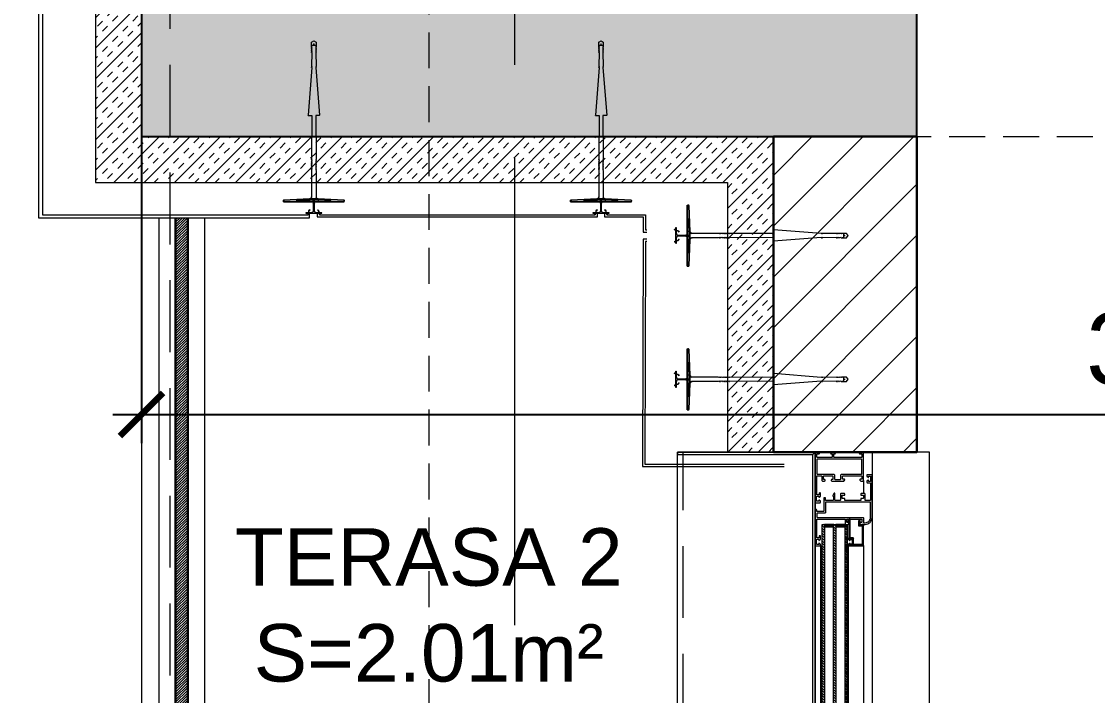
# Model space of a CAD drawing. Header units: centimetres. Extents: x 92587 to 105438, y -55119 to -48334.
# Drawn here: x 94593.2 to 94780.5, y -52944.6 to -52827.3 of the extents above; entities that cross this region are included whole.
import ezdxf

# ---------------------------------------------------------------- set-up
doc = ezdxf.new("R2010")
doc.units = ezdxf.units.CM
doc.header["$LTSCALE"] = 50
doc.header["$MEASUREMENT"] = 0
for name, pattern in [('AUSGEZOGEN', [0]), ('AXES', [2, 1.25, -0.25, 0.25, -0.25]), ('CACHE', [0.375, 0.25, -0.125]), ('CONTINU', [0]), ('CORNER', [20, 0, -20])]:
    doc.linetypes.add(name, pattern=pattern)
doc.layers.get('0').update_dxf_attribs({"color": 8})
for name, color, linetype in [('AXES', 10, 'AXES'), ('BETON COUPE', 3, 'CONTINU'), ('BETON TRAME', 252, 'Continuous'), ('BORD', 5, 'Continuous'), ('TALUS', 2, 'Continuous')]:
    doc.layers.add(name, color=color, linetype=linetype)
for name, color, linetype, lineweight in [('BETON CACHE', 4, 'CACHE', 5), ('CONSOLE ISOL.', 214, 'Continuous', 15), ('EXISTANT BORD', 251, 'Continuous', 60), ('ISOLATION', 252, 'Continuous', 0), ('MACONNERIE COUPE', 7, 'Continuous', 30), ('MACONNERIE HACHURE', 253, 'Continuous', 13), ('WD_Corner', 154, 'Continuous', 5), ('WD_Dowel', 154, 'Continuous', 5), ('WD_Text_Legende', 154, 'AUSGEZOGEN', 5), ('WINDOWS', 21, 'Continuous', 5)]:
    doc.layers.add(name, color=color, linetype=linetype, lineweight=lineweight)
doc.layers.add('DEMOL', color=7, linetype='Continuous', lineweight=60, true_color=0xa87e00)
doc.layers.add('HYPALON', color=7, linetype='Continuous', true_color=0xffaa00)
doc.layers.add('WD_Assist1', color=6, linetype='CORNER', lineweight=0, plot=False)
doc.styles.add('RS_TEXT_1.50', font='arial.ttf', dxfattribs={"height": 12.5})
doc.styles.add('RS_TXT_50', font='arial.ttf', dxfattribs={"height": 12.5})
doc.dimstyles.new('RS_50CM_LINEAIRE', dxfattribs={"dimscale": 5, "dimtxt": 12.5, "dimasz": 1.5, "dimexe": 1, "dimexo": 2.5, "dimgap": 1, "dimtad": 1, "dimdec": 1, "dimrnd": 0.5, "dimdsep": 46, "dimtxsty": 'RS_TXT_50', "dimblk1": 'ARCHTICK', "dimblk2": 'ARCHTICK', "dimsah": 1, "dimcen": 2.5, "dimdle": 1, "dimclrt": 4, "dimadec": 0, "dimazin": 2, "dimtfac": 1, "dimtdec": 1, "dimtix": 1, "dimtmove": 2, "dimatfit": 3, "dimfxl": 1, "dimtolj": 1, "dimtzin": 0, "dimarcsym": 0})

# ---------------------------------------------------------------- blocks, each defined once
blk = doc.blocks.new('A$C1cd8c289')
at = {"layer": 'AXES', "lineweight": 5, "ltscale": 1.3}
blk.add_line((-30, -4150), (-30, -1058.41), dxfattribs=at)
blk = doc.blocks.new('DRITARE POS 3')
at = {"layer": 'WINDOWS'}
h = blk.add_hatch(dxfattribs=at)
h.set_pattern_fill('ANSI31', color=140, scale=2.5, angle=450)
h.set_pattern_definition([(135, (-46708.9128, -43842.58123), (-0.2209708691, -0.2209708691), [])])
h.paths.add_polyline_path([(-8.71, -70.07), (-8.71, -12.58), (-8.31, -12.58), (-8.31, -70.07)])
h.paths.add_polyline_path([(-6.71, -70.07), (-6.71, -12.58), (-6.31, -12.58), (-6.31, -70.07)])
h.paths.add_polyline_path([(-4.71, -70.07), (-4.71, -12.58), (-4.31, -12.58), (-4.31, -70.07)])
at = {"layer": 'WINDOWS', "transparency": 33554559}
h = blk.add_hatch(dxfattribs=at)
h.set_pattern_fill('ANSI31', color=140, angle=450)
h.set_pattern_definition([(135, (-46708.90849, -43825.58123), (-0.08838834765, -0.08838834765), [])])
h.paths.add_polyline_path([(-6.71, -12.58), (-8.31, -12.58), (-8.31, -12.98), (-6.71, -12.98)])
h.paths.add_polyline_path([(-4.71, -12.58), (-6.31, -12.58), (-6.31, -12.98), (-4.71, -12.98)])
h.paths.add_polyline_path([(-6.71, -69.67), (-8.31, -69.67), (-8.31, -70.07), (-6.71, -70.07)])
h.paths.add_polyline_path([(-4.71, -69.67), (-6.31, -69.67), (-6.31, -70.07), (-4.71, -70.07)])
h = blk.add_hatch(dxfattribs=at)
h.set_pattern_fill('ANSI31', color=256, angle=450)
h.set_pattern_definition([(135, (-46708.71279, -43842.46996), (-0.08838834765, -0.08838834765), [])])
h.paths.add_polyline_path([(-1.74, -12.58), (-1.74, -12.64), (-2.09, -12.64, -0.414214), (-2.15, -12.58), (-2.15, -12.21, -0.247394), (-2.13, -12.16, 1.657435), (-2.37, -12.03), (-2.37, -12.77, 0.414214), (-2.28, -12.86), (-1.81, -12.86, -0.414214), (-1.72, -12.95), (-1.72, -16, -0.414214), (-1.81, -16.09), (-3.16, -16.09, -0.414214), (-3.22, -16.03), (-3.22, -15.03, 0.414214), (-3.31, -14.93), (-3.76, -14.93, -0.414214), (-3.82, -14.88), (-3.82, -11.74, 0.737396), (-3.99, -11.69), (-4.23, -12.04, 0.603122), (-4.15, -12.19), (-4.08, -12.19, -0.414214), (-4.02, -12.25), (-4.02, -14.93), (-4.06, -14.93, 0.414214), (-4.12, -14.99), (-4.12, -15.19, 0.250765), (-4.09, -15.24), (-3.92, -15.37, 0.599022), (-3.84, -15.33), (-3.84, -15.25, -0.414214), (-3.78, -15.19), (-3.52, -15.19, -0.414214), (-3.46, -15.25), (-3.46, -16, -0.414214), (-3.52, -16.05), (-3.78, -16.05, -0.414214), (-3.84, -16), (-3.84, -15.92, 0.599022), (-3.92, -15.88), (-4.09, -16.01, 0.250765), (-4.12, -16.05), (-4.12, -16.26, 0.414214), (-4.06, -16.31), (-1.55, -16.31, 0.414214), (-1.5, -16.26), (-1.5, -12.64), (-1.5, -12.58)])
at = {"layer": 'WINDOWS', "color": 165, "linetype": 'CACHE'}
blk.add_line((-32.9, -160.11), (-32.9, 0), dxfattribs=at)
at = {"layer": 'WINDOWS'}
for p, q in [((-1.5, -4.97), (-1.5, -7.22)), ((-9.9, -8.75), (-9.9, -10.08)), ((-0.01, -11.48), (0, -71.24)), ((-9.89, -16.28), (-9.89, -66.39)), ((-9, -16.26), (-9, -66.39)), ((-4.11, -66.39), (-4.12, -16.26)), ((-1.5, -16.26), (-1.49, -66.39))]:
    blk.add_line(p, q, dxfattribs=at)
at = {"layer": 'WINDOWS', "color": 165}
for points in [[(-9.9, 0), (-9.9, -160.11), (-33.9, -160.11), (-33.9, 0)], [(-9.9, 0), (-33.9, 0), (-33.9, -0.4), (-10.3, -0.4)], [(-10.3, -159.71), (-10.3, -0.4), (-9.9, 0), (-9.9, -160.11)], [(0, 0), (0, -160.11), (10, -160.11), (10, 0)]]:
    blk.add_lwpolyline(points, close=True, dxfattribs=at)
at = {"layer": 'WINDOWS'}
for points in [[(-7.08, -5), (-7.02, -5.06, 0.198912), (-6.98, -5.08), (-4.97, -5.08, 0.198912), (-4.93, -5.06), (-4.78, -4.91, 0.198912), (-4.76, -4.87), (-4.76, -4.8, 0.414214), (-4.82, -4.74), (-5.01, -4.74, -0.340481), (-5.14, -4.65), (-5.14, -4.24, -0.414214), (-5.04, -4.14), (-1.87, -4.14, -0.414214), (-1.78, -4.24), (-1.78, -4.65, -0.414214), (-1.87, -4.74), (-2.09, -4.74, 0.414214), (-2.15, -4.8), (-2.15, -4.87, 0.198912), (-2.13, -4.91), (-1.98, -5.06, 0.198912), (-1.94, -5.08), (-1.55, -5.08, 0.414214), (-1.5, -5.02), (-1.5, -0.06, 0.414214), (-1.55, 0), (-2.13, 0, 0.322823), (-2.19, -0.04), (-2.24, -0.21, 0.511918), (-2.19, -0.28), (-1.87, -0.28, -0.414214), (-1.78, -0.37), (-1.78, -0.84, -0.414214), (-1.87, -0.93), (-6.57, -0.93, -0.414214), (-6.67, -0.84), (-6.67, -0.37, -0.414214), (-6.57, -0.28), (-6.44, -0.28, 0.511918), (-6.39, -0.21), (-6.45, -0.04, 0.322823), (-6.5, 0), (-7.12, 0, 0.322823), (-7.17, -0.04), (-7.23, -0.21, 0.511918), (-7.17, -0.28), (-7.04, -0.28, -0.414214), (-6.95, -0.37), (-6.95, -0.84, -0.414214), (-7.04, -0.93), (-9.52, -0.93, -0.414214), (-9.62, -0.84), (-9.62, -0.37, -0.414214), (-9.52, -0.28), (-9.21, -0.28, 0.511918), (-9.15, -0.21), (-9.21, -0.04, 0.322823), (-9.26, 0), (-9.84, 0, 0.414214), (-9.9, -0.06), (-9.9, -8.75, 0.414214), (-9.84, -8.81), (-9.06, -8.81, 0.414214), (-9, -8.75), (-9, -8.51, 0.250765), (-9.03, -8.47), (-9.19, -8.35, 0.599022), (-9.28, -8.4), (-9.28, -8.51, -0.414214), (-9.34, -8.57), (-9.6, -8.57, -0.414214), (-9.65, -8.51), (-9.65, -7.73, -0.414214), (-9.6, -7.67), (-9.34, -7.67, -0.414214), (-9.28, -7.73), (-9.28, -7.8, 0.599022), (-9.19, -7.85), (-9.03, -7.74, 0.250765), (-9, -7.69), (-9, -7.16, 1), (-9.21, -7.16), (-9.21, -7.37, -0.414214), (-9.26, -7.43), (-9.56, -7.43, -0.414214), (-9.62, -7.37), (-9.62, -4.2, -0.414214), (-9.56, -4.14), (-8.83, -4.14, -0.414214), (-8.74, -4.24), (-8.74, -4.89, 0.414214), (-8.55, -5.08), (-8.3, -5.08, 0.198912), (-8.26, -5.06), (-8.2, -5, 0.198912), (-8.18, -4.96), (-8.18, -4.85, 0.414214), (-8.24, -4.8), (-8.4, -4.8, -0.414214), (-8.46, -4.74), (-8.46, -4.24, -0.414214), (-8.37, -4.14), (-6.91, -4.14, -0.414214), (-6.82, -4.24), (-6.82, -4.74, -0.414214), (-6.87, -4.8), (-7.04, -4.8, 0.414214), (-7.1, -4.85), (-7.1, -4.96, 0.198912)], [(0, -4.01, 0.414214), (-0.06, -3.96), (-0.84, -3.96, 0.414214), (-0.9, -4.01), (-0.9, -4.22, 0.250765), (-0.88, -4.27), (-0.71, -4.4, 0.599022), (-0.62, -4.35), (-0.62, -4.26, -0.414214), (-0.56, -4.2), (-0.3, -4.2, -0.414214), (-0.25, -4.26), (-0.25, -5.04, -0.414214), (-0.3, -5.1), (-0.56, -5.1, -0.414214), (-0.62, -5.04), (-0.62, -4.95, 0.599022), (-0.71, -4.9), (-0.88, -5.03, 0.250765), (-0.9, -5.08), (-0.9, -5.28, 0.414214), (-0.84, -5.34), (-0.34, -5.34, -0.414214), (-0.28, -5.39), (-0.28, -8.34, -0.414214), (-0.38, -8.44), (-1.12, -8.44, -0.414214), (-1.22, -8.34), (-1.22, -7.32, 0.414214), (-1.31, -7.22), (-1.87, -7.22, 0.414214), (-1.96, -7.32), (-1.96, -7.45, 0.414214), (-1.91, -7.5), (-1.55, -7.5, -0.414214), (-1.5, -7.56), (-1.5, -8.01, -0.414214), (-1.55, -8.06), (-1.91, -8.06, 0.414214), (-1.96, -8.12), (-1.96, -8.38, -0.414214), (-2.02, -8.44), (-4.71, -8.44, -0.414214), (-4.76, -8.38), (-4.76, -8.12, 0.414214), (-4.82, -8.06), (-5.17, -8.06, -0.414214), (-5.23, -8.01), (-5.23, -7.56, -0.414214), (-5.17, -7.5), (-4.82, -7.5, 0.414214), (-4.76, -7.45), (-4.76, -7.32, 0.414214), (-4.86, -7.22), (-5.42, -7.22, 0.414214), (-5.51, -7.32), (-5.51, -8.34, -0.414214), (-5.6, -8.44), (-6.39, -8.44, -0.414214), (-6.48, -8.34), (-6.48, -7.22, 0.809546), (-6.66, -7.19), (-6.85, -7.61, 0.543142), (-6.8, -7.69, -0.414214), (-6.74, -7.75), (-6.74, -8.34, -0.414214), (-6.84, -8.44), (-8.07, -8.44, -0.414214), (-8.12, -8.38), (-8.12, -8.03, 0.414214), (-8.18, -7.97), (-8.35, -7.97, 0.414214), (-8.4, -8.03), (-8.4, -10.25, -0.414214), (-8.5, -10.34), (-9.56, -10.34, -0.414214), (-9.62, -10.29), (-9.62, -10.08, 0.414214), (-9.67, -10.02), (-9.84, -10.02, 0.414214), (-9.9, -10.08), (-9.9, -16.26, 0.414214), (-9.84, -16.31), (-9.06, -16.31, 0.414214), (-9, -16.26), (-9, -16.05, 0.250765), (-9.03, -16.01), (-9.19, -15.88, 0.599022), (-9.28, -15.92), (-9.28, -16.02, -0.414214), (-9.34, -16.07), (-9.6, -16.07, -0.414214), (-9.65, -16.02), (-9.65, -15.23, -0.414214), (-9.6, -15.18), (-9.34, -15.18, -0.414214), (-9.28, -15.23), (-9.28, -15.33, 0.599022), (-9.19, -15.37), (-9.03, -15.24, 0.250765), (-9, -15.19), (-9, -14.62, 0.414214), (-9.06, -14.56), (-9.15, -14.56, 0.414214), (-9.21, -14.62), (-9.21, -14.88, -0.414214), (-9.26, -14.93), (-9.56, -14.93, -0.414214), (-9.62, -14.88), (-9.62, -11.7, -0.414214), (-9.56, -11.65), (-4.73, -11.65, -0.414214), (-4.68, -11.7), (-4.68, -12.53, 0.414214), (-4.62, -12.58), (-4.23, -12.58, 0.198912), (-4.19, -12.56), (-4.04, -12.41, 0.198912), (-4.02, -12.37), (-4.02, -12.3, 0.414214), (-4.08, -12.25), (-4.3, -12.25, -0.414214), (-4.4, -12.15), (-4.4, -11.74, -0.414214), (-4.3, -11.65), (-1.87, -11.65, -0.414214), (-1.78, -11.74), (-1.78, -12.15, -0.414214), (-1.87, -12.25), (-2.09, -12.25, 0.414214), (-2.15, -12.3), (-2.15, -12.37, 0.198912), (-2.13, -12.41), (-1.98, -12.56, 0.198912), (-1.94, -12.58), (-1.22, -12.58, 0.414214), (0, -11.37)], [(-1.5, -12.21, 0.414214), (-1.4, -12.3), (-1.18, -12.3), (-1.18, -12.3, 0.414214), (-0.28, -11.37), (-0.28, -8.77, 0.414214), (-0.34, -8.72), (-8.07, -8.72, 0.414214), (-8.12, -8.77), (-8.12, -10.53, -0.414214), (-8.22, -10.62), (-9.52, -10.62, 0.414214), (-9.62, -10.71), (-9.62, -11.27, 0.414214), (-9.52, -11.37), (-1.59, -11.37, -0.414214), (-1.5, -11.46)], [(-1.74, -12.64), (-2.09, -12.64, -0.414214), (-2.15, -12.58), (-2.15, -12.21, -0.247394), (-2.13, -12.16, 1.657435), (-2.37, -12.03), (-2.37, -12.77, 0.414214), (-2.28, -12.86), (-1.81, -12.86, -0.414214), (-1.72, -12.95), (-1.72, -16, -0.414214), (-1.81, -16.09), (-3.16, -16.09, -0.414214), (-3.22, -16.03), (-3.22, -15.03, 0.414214), (-3.31, -14.93), (-3.76, -14.93, -0.414214), (-3.82, -14.88), (-3.82, -11.74, 0.737396), (-3.99, -11.69), (-4.23, -12.04, 0.603122), (-4.15, -12.19), (-4.08, -12.19, -0.414214), (-4.02, -12.25), (-4.02, -14.93), (-4.06, -14.93, 0.414214), (-4.12, -14.99), (-4.12, -15.19, 0.250765), (-4.09, -15.24), (-3.92, -15.37, 0.599022), (-3.84, -15.33), (-3.84, -15.25, -0.414214), (-3.78, -15.19), (-3.52, -15.19, -0.414214), (-3.46, -15.25), (-3.46, -16, -0.414214), (-3.52, -16.05), (-3.78, -16.05, -0.414214), (-3.84, -16), (-3.84, -15.92, 0.599022), (-3.92, -15.88), (-4.09, -16.01, 0.250765), (-4.12, -16.05), (-4.12, -16.26, 0.414214), (-4.06, -16.31), (-1.55, -16.31, 0.414214), (-1.5, -16.26), (-1.5, -12.64), (-1.5, -12.58), (-1.74, -12.58)]]:
    blk.add_lwpolyline(points, format="xyb", close=True, dxfattribs=at)
for points in [[(-9.9, -160.11), (-9.9, 0), (0, 0), (0, -160.11)], [(-1.78, -1.27), (-1.83, -1.21), (-9.56, -1.21), (-9.62, -1.27), (-9.62, -3.81), (-9.56, -3.86), (-6.63, -3.86), (-6.54, -3.96), (-6.54, -4.7), (-6.44, -4.8), (-5.51, -4.8), (-5.42, -4.7), (-5.42, -3.96), (-5.32, -3.86), (-1.83, -3.86), (-1.78, -3.81)]]:
    blk.add_lwpolyline(points, close=True, dxfattribs=at)
at = {"layer": 'WINDOWS', "color": 140}
for points in [[(-8.71, -70.07), (-8.71, -12.58), (-8.31, -12.58), (-8.31, -70.07)], [(-6.71, -12.58), (-8.31, -12.58), (-8.31, -12.98), (-6.71, -12.98)], [(-6.71, -70.07), (-6.71, -12.58), (-6.31, -12.58), (-6.31, -70.07)], [(-4.71, -12.58), (-6.31, -12.58), (-6.31, -12.98), (-4.71, -12.98)], [(-4.71, -70.07), (-4.71, -12.58), (-4.31, -12.58), (-4.31, -70.07)]]:
    blk.add_lwpolyline(points, close=True, dxfattribs=at)
blk = doc.blocks.new('ankeri')
at = {"layer": 'WD_Assist1'}
for p, q in [((-2.32, 5.2), (-2.54, 0.59)), ((-2.22, 5.3), (-2.32, 5.2)), ((-2, 5.3), (-2.22, 5.3)), ((-2, -5.3), (-2, 5.3)), ((-29.75, 0.39), (-30, 0)), ((-30, 0), (-29.75, -0.39)), ((-2.76, 0.39), (-29.75, 0.39)), ((-2.54, 0.59), (-2.76, 0.39)), ((-29.75, -0.39), (-2.76, -0.39)), ((-2.76, -0.39), (-2.54, -0.59)), ((-2.54, -0.59), (-2.32, -5.2)), ((-2.32, -5.2), (-2.22, -5.3)), ((-2.22, -5.3), (-2, -5.3))]:
    blk.add_line(p, q, dxfattribs=at)
at = {"layer": 'WD_Corner', "lineweight": 5}
blk.add_lwpolyline([(-2, 0.1), (-1.85, 0.1, -1), (-1.75, 0.1), (-0.25, 0.1, 0.185242), (-0.1, 0.55), (-0.1, 0.72), (-0.15, 0.73), (-0.15, 0.74), (-0.1, 0.75), (-0.1, 0.85), (-0.3, 0.85), (-0.3, 0.8), (-0.32, 0.8), (-0.33, 0.85), (-0.38, 0.85), (-0.5, 0.73), (-0.47, 0.68), (-0.48, 0.68), (-0.53, 0.7), (-0.54, 0.69), (-0.51, 0.65), (-0.54, 0.62), (-0.61, 0.69), (-0.4, 0.9), (-0.1, 0.9), (-0.1, 1.4), (0, 1.4), (0.05, 1.2), (0, 1.2), (0.05, 1.1), (0, 1.1), (0.25, 1), (0, 1), (0, -1), (0.25, -1), (0, -1.1), (0.05, -1.1), (0, -1.2), (0.05, -1.2), (0, -1.4), (-0.1, -1.4), (-0.1, -0.9), (-0.4, -0.9), (-0.61, -0.69), (-0.54, -0.62), (-0.51, -0.65), (-0.54, -0.69), (-0.53, -0.7), (-0.48, -0.68), (-0.47, -0.68), (-0.5, -0.73), (-0.38, -0.85), (-0.33, -0.85), (-0.32, -0.8), (-0.3, -0.8), (-0.3, -0.85), (-0.1, -0.85), (-0.1, -0.75), (-0.15, -0.74), (-0.15, -0.73), (-0.1, -0.72), (-0.1, -0.55, 0.185242), (-0.25, -0.1), (-1.75, -0.1, -1), (-1.85, -0.1), (-2, -0.1)], format="xyb", close=True, dxfattribs=at)
at = {"layer": 'WD_Dowel'}
for p, q in [((-2.32, 5.2), (-2.54, 0.74)), ((-2, 5.3), (-2.22, 5.3)), ((-2.11, 5.3), (-2.11, -5.3)), ((-2, 5.3), (-2, -5.3)), ((-2.11, 2.94), (-2.32, 2.94)), ((-2.32, 2.94), (-2.32, 0.74)), ((-29.75, 0.39), (-30, 0)), ((-30, 0), (-29.75, -0.39)), ((-28.88, 0.39), (-29.75, 0.39)), ((-29.47, 0.05), (-29.25, 0.09)), ((-29.47, 0.05), (-29.47, -0.05)), ((-29.25, 0.29), (-29.04, 0.37)), ((-29.25, 0.29), (-29.25, -0.29)), ((-28.88, 0.39), (-29.04, 0.34)), ((-29.04, 0.34), (-29.04, 0.37)), ((-28.82, 0.39), (-28.88, 0.39)), ((-28.82, 0.39), (-28.82, 0.34)), ((-28.82, 0.34), (-28.66, 0.39)), ((-28.61, 0.39), (-28.66, 0.39)), ((-28.61, 0.39), (-28.66, 0.39)), ((-28.61, 0.39), (-28.61, 0.34)), ((-28.61, 0.34), (-28.44, 0.39)), ((-28.39, 0.39), (-28.44, 0.39)), ((-28.39, 0.39), (-28.39, 0.34)), ((-28.39, 0.34), (-28.23, 0.39)), ((-28.17, 0.39), (-28.23, 0.39)), ((-28.17, 0.39), (-28.17, 0.34)), ((-28.17, 0.34), (-28.01, 0.39)), ((-27.96, 0.39), (-28.01, 0.39)), ((-27.96, 0.39), (-27.96, 0.34)), ((-27.96, 0.34), (-25.61, 0.39)), ((-25.56, 0.39), (-25.61, 0.39)), ((-25.56, 0.39), (-25.56, 0.34)), ((-25.56, 0.34), (-25.4, 0.39)), ((-25.34, 0.39), (-25.4, 0.39)), ((-25.34, 0.34), (-17.05, 0.99)), ((-25.34, 0.39), (-25.34, 0.34)), ((-17, 0.99), (-17.05, 0.99)), ((-17, 0.99), (-17, 0.34)), ((-17, 0.34), (-9.36, 0.39)), ((-9.3, 0.39), (-9.36, 0.39)), ((-9.3, 0.39), (-9.3, 0.34)), ((-9.3, 0.34), (-9.14, 0.39)), ((-9.09, 0.39), (-9.14, 0.39)), ((-9.09, 0.39), (-9.09, 0.34)), ((-9.09, 0.34), (-8.93, 0.39)), ((-8.87, 0.39), (-8.93, 0.39)), ((-8.87, 0.39), (-8.87, 0.34)), ((-8.87, 0.34), (-8.71, 0.39)), ((-8.66, 0.39), (-8.71, 0.39)), ((-8.66, 0.39), (-8.66, 0.34)), ((-8.66, 0.34), (-8.5, 0.39)), ((-8.44, 0.39), (-8.5, 0.39)), ((-8.44, 0.39), (-8.44, 0.34)), ((-8.44, 0.34), (-8.28, 0.39)), ((-8.23, 0.39), (-8.28, 0.39)), ((-8.23, 0.39), (-8.23, 0.34)), ((-8.23, 0.34), (-8.06, 0.39)), ((-8.01, 0.39), (-8.06, 0.39)), ((-8.01, 0.39), (-8.01, 0.34)), ((-8.01, 0.34), (-7.85, 0.39)), ((-7.79, 0.39), (-7.85, 0.39)), ((-7.79, 0.39), (-7.79, 0.34)), ((-7.79, 0.34), (-7.63, 0.39)), ((-7.58, 0.39), (-7.63, 0.39)), ((-7.58, 0.39), (-7.58, 0.34)), ((-7.58, 0.34), (-7.42, 0.39)), ((-7.42, 0.39), (-2.76, 0.39)), ((-2.54, 0.74), (-2.54, -0.74)), ((-2.54, 0.74), (-2.11, 0.74)), ((-2.11, 0.1), (-2.54, 0.1)), ((-2.32, 0.1), (-2.32, 0.74)), ((-29.75, -0.39), (-28.88, -0.39)), ((-29.25, -0.1), (-29.47, -0.05)), ((-29.25, -0.29), (-29.04, -0.37)), ((-29.04, -0.37), (-29.04, -0.34)), ((-29.04, -0.34), (-28.88, -0.39)), ((-28.82, -0.39), (-28.88, -0.39)), ((-28.82, -0.39), (-28.82, -0.34)), ((-28.82, -0.34), (-28.66, -0.39)), ((-28.61, -0.39), (-28.66, -0.39)), ((-28.61, -0.39), (-28.61, -0.34)), ((-28.61, -0.34), (-28.44, -0.39)), ((-28.39, -0.39), (-28.44, -0.39)), ((-28.39, -0.39), (-28.39, -0.34)), ((-28.39, -0.34), (-28.23, -0.39)), ((-28.17, -0.39), (-28.23, -0.39)), ((-28.17, -0.39), (-28.17, -0.34)), ((-28.17, -0.34), (-28.01, -0.39)), ((-27.96, -0.39), (-28.01, -0.39)), ((-27.96, -0.39), (-27.96, -0.34)), ((-27.96, -0.34), (-25.61, -0.39)), ((-25.56, -0.39), (-25.61, -0.39)), ((-25.56, -0.39), (-25.56, -0.34)), ((-25.56, -0.34), (-25.4, -0.39)), ((-25.34, -0.39), (-25.4, -0.39)), ((-25.34, -0.39), (-25.34, -0.34)), ((-25.34, -0.34), (-17.05, -0.99)), ((-17, -0.99), (-17.05, -0.99)), ((-17, -0.99), (-17, -0.34)), ((-17, -0.34), (-9.36, -0.39)), ((-9.3, -0.39), (-9.36, -0.39)), ((-9.3, -0.39), (-9.3, -0.34)), ((-9.3, -0.34), (-9.14, -0.39)), ((-9.09, -0.39), (-9.14, -0.39)), ((-9.09, -0.39), (-9.09, -0.34)), ((-9.09, -0.34), (-8.93, -0.39)), ((-8.87, -0.39), (-8.93, -0.39)), ((-8.87, -0.39), (-8.87, -0.34)), ((-8.87, -0.34), (-8.71, -0.39)), ((-8.66, -0.39), (-8.71, -0.39)), ((-8.66, -0.39), (-8.66, -0.34)), ((-8.66, -0.34), (-8.5, -0.39)), ((-8.44, -0.39), (-8.5, -0.39)), ((-8.44, -0.39), (-8.44, -0.34)), ((-8.44, -0.34), (-8.28, -0.39)), ((-8.23, -0.39), (-8.28, -0.39)), ((-8.23, -0.39), (-8.23, -0.34)), ((-8.23, -0.34), (-8.06, -0.39)), ((-8.01, -0.39), (-8.06, -0.39)), ((-8.01, -0.39), (-8.01, -0.34)), ((-8.01, -0.34), (-7.85, -0.39)), ((-7.79, -0.39), (-7.85, -0.39)), ((-7.79, -0.39), (-7.79, -0.34)), ((-7.79, -0.34), (-7.63, -0.39)), ((-7.58, -0.39), (-7.63, -0.39)), ((-7.58, -0.39), (-7.58, -0.34)), ((-7.58, -0.34), (-7.42, -0.39)), ((-7.42, -0.39), (-2.76, -0.39)), ((-2.11, -0.1), (-2.54, -0.1)), ((-2.54, -0.74), (-2.11, -0.74)), ((-2.54, -0.74), (-2.32, -5.2)), ((-2.32, -0.74), (-2.32, -0.1)), ((-2.22, -2.94), (-2.32, -0.74)), ((-2.11, -2.94), (-2.22, -2.94)), ((-2, -5.3), (-2.22, -5.3))]:
    blk.add_line(p, q, dxfattribs=at)
for centre, major_axis, start_param, end_param in [((-2.22, 5.2), (0.108, 0), 1.570796, 3.141593), ((-2.76, 0.59), (0.216, 0), -1.570795, 0), ((-2.76, -0.59), (-0.216, 0), 3.141593, 4.712389), ((-2.22, -5.2), (0.108, 0), 3.141593, 4.712389)]:
    blk.add_ellipse(centre, major_axis=major_axis, ratio=0.909091, start_param=start_param, end_param=end_param, dxfattribs=at)
blk = doc.blocks.new('_ArchTick')
at = {"color": 0, "linetype": 'ByBlock', "const_width": 0.15}
blk.add_lwpolyline([(-0.5, -0.5), (0.5, 0.5)], dxfattribs=at)
blk = doc.blocks.new('*D2862')
at = {"layer": 'Defpoints', "color": 0, "ltscale": 0.5, "transparency": 16777216}
for p in [(94972.14, -52495.36), (94614.11, -52797.36), (94972.14, -52895.71)]:
    blk.add_point(p, dxfattribs=at)
at = {"layer": 'TALUS', "color": 0, "lineweight": -2, "ltscale": 0.5, "transparency": 16777216}
for p, q in [((94972.14, -52507.86), (94972.14, -52900.71)), ((94614.11, -52809.86), (94614.11, -52900.71)), ((94609.11, -52895.71), (94977.14, -52895.71))]:
    blk.add_line(p, q, dxfattribs=at)
at = {"layer": 'TALUS', "color": 0, "lineweight": -2, "ltscale": 0.5, "transparency": 16777216, "xscale": 7.5, "yscale": 7.5, "zscale": 7.5, "rotation": 180}
blk.add_blockref('_ArchTick', (94614.11, -52895.71), dxfattribs=at)
at = {"layer": 'TALUS', "color": 0, "lineweight": -2, "ltscale": 0.5, "transparency": 16777216, "xscale": 7.5, "yscale": 7.5, "zscale": 7.5}
blk.add_blockref('_ArchTick', (94972.14, -52895.71), dxfattribs=at)
at = {"layer": 'TALUS', "color": 4, "ltscale": 0.5, "transparency": 16777216, "insert": (94793.13, -52884.33), "char_height": 12.5, "attachment_point": 5, "style": 'RS_TXT_50'}
blk.add_mtext('\\A1;358', dxfattribs=at)

msp = doc.modelspace()

# ---------------------------------------------------------------- hatches: boundary and pattern name
at = {"layer": 'BETON TRAME', "transparency": 33554559}
h = msp.add_hatch(color=256, dxfattribs=at)
h.dxf.hatch_style = 1
h.paths.add_polyline_path([(95944.11, -52797.36), (95979.11, -52797.36), (95979.11, -53447.36), (95944.11, -53447.36), (95944.11, -53272.36), (95484.11, -53272.36), (95484.11, -53447.36), (95449.11, -53447.36), (95449.11, -52797.36), (95484.11, -52797.36), (95484.11, -53232.36), (95694.11, -53232.36), (95694.11, -52902.36), (95734.11, -52902.36), (95734.11, -53232.36), (95944.11, -53232.36)])
h.paths.add_polyline_path([(96814.11, -54122.36), (96814.11, -54072.36), (96679.11, -54072.36), (96679.11, -54122.36)])
h.paths.add_polyline_path([(96079.11, -54122.36), (96079.11, -54072.36), (95944.11, -54072.36), (95944.11, -54122.36)])
h.paths.add_polyline_path([(95484.11, -54122.36), (95484.11, -54072.36), (95349.11, -54072.36), (95349.11, -54122.36)])
h.paths.add_polyline_path([(94749.11, -54122.36), (94749.11, -54072.36), (94614.11, -54072.36), (94614.11, -54122.36)])
h.paths.add_polyline_path([(94749.11, -53447.36), (94749.11, -53397.36), (94614.11, -53397.36), (94614.11, -53447.36)])
h.paths.add_polyline_path([(96814.11, -53447.36), (96814.11, -53397.36), (96679.11, -53397.36), (96679.11, -53447.36)])
h.paths.add_polyline_path([(96814.11, -52847.36), (96814.11, -52797.36), (96679.11, -52797.36), (96679.11, -52847.36)])
h.paths.add_polyline_path([(94749.11, -52847.36), (94749.11, -52797.36), (94614.11, -52797.36), (94614.11, -52847.36)])
h.paths.add_polyline_path([(94749.11, -52107.36), (94749.11, -52057.36), (94614.11, -52057.36), (94614.11, -52107.36)])
h.paths.add_polyline_path([(96679.11, -52057.36), (96679.11, -52107.36), (96814.11, -52107.36), (96814.11, -52057.36)])
h.paths.add_polyline_path([(95984.11, -52107.36), (95984.11, -52057.36), (95874.11, -52057.36), (95874.11, -52107.36)])
h.paths.add_polyline_path([(95554.11, -52107.36), (95554.11, -52057.36), (95444.11, -52057.36), (95444.11, -52107.36)])
h.paths.add_polyline_path([(95579.11, -52057.36), (95554.11, -52057.36), (95554.11, -52562.36), (95579.11, -52562.36)])
h.paths.add_polyline_path([(95874.11, -52057.36), (95849.11, -52057.36), (95849.11, -52562.36), (95874.11, -52562.36)])
at = {"layer": 'ISOLATION', "transparency": 33554687}
h = msp.add_hatch(dxfattribs=at)
h.set_pattern_fill('INSUL', color=256, scale=10, angle=45)
h.set_pattern_definition([(45, (95325.019, -52616.9036), (-2.65165, 2.65165), []), (45, (95324.1353, -52616.0197), (-2.65165, 2.65165), [1.25, -1.25]), (45, (95323.2514, -52615.136), (-2.65165, 2.65165), [1.25, -1.25])])
h.paths.add_polyline_path([(94606.11, -52747.36), (94606.11, -52855.36), (94716.11, -52855.36), (94716.11, -52902.25), (94724.11, -52902.25), (94724.11, -52847.36), (94614.11, -52847.36), (94614.11, -52747.36)])
at = {"layer": 'MACONNERIE HACHURE'}
h = msp.add_hatch(dxfattribs=at)
h.set_pattern_fill('ANSI31', color=256, scale=50, style=0)
h.set_pattern_definition([(45, (845.911, 6550.742), (-4.41941738, 4.41941738), [])])
h.paths.add_polyline_path([(96464.11, -53567.36), (96464.11, -53736.36), (96392.11, -53736.36), (96392.11, -53757.36), (96414.11, -53757.36), (96414.11, -53762.36), (96234.11, -53762.36), (96234.11, -53750.36), (96284.11, -53750.36), (96284.11, -53577.36), (96306.11, -53577.36), (96306.11, -53589.36), (96296.11, -53589.36), (96296.11, -53750.36), (96387.11, -53750.36), (96387.11, -53731.36), (96444.11, -53731.36), (96444.11, -53589.36), (96388.11, -53589.36), (96388.11, -53577.36), (96452.11, -53577.36), (96452.11, -53567.36)])
h.paths.add_polyline_path([(95894.28, -52902.36), (95944.11, -52902.36), (95944.11, -52942.36), (95894.28, -52942.36)])
h.paths.add_polyline_path([(95734.11, -52902.36), (95774.11, -52902.36), (95774.11, -52942.36), (95734.11, -52942.36)])
h.paths.add_polyline_path([(95874.11, -52547.36), (95964.11, -52547.36), (95964.11, -52607.36), (96117.11, -52607.36), (96117.11, -52547.36), (96129.11, -52547.36), (96129.11, -52667.36), (96109.11, -52667.36), (96109.11, -52632.36), (95944.11, -52632.36), (95944.11, -52583.36), (95874.11, -52583.36), (95874.11, -52632.36), (95839.11, -52632.36), (95839.11, -52612.36), (95849.11, -52612.36), (95849.11, -52562.36), (95874.11, -52562.36), (95874.11, -52578.36), (95944.11, -52578.36), (95944.11, -52552.36), (95874.11, -52552.36)])
h.paths.add_polyline_path([(96444.11, -54162.36), (96344.11, -54162.36), (96344.11, -54187.36), (96444.11, -54187.36)])
h.paths.add_polyline_path([(96679.11, -52154.25), (96704.11, -52154.25), (96704.11, -52107.36), (96679.11, -52107.36)])
h.paths.add_polyline_path([(96679.11, -54052.36), (96704.11, -54052.36), (96704.11, -54072.36), (96679.11, -54072.36)])
h.paths.add_polyline_path([(95996.61, -52902.36), (95979.11, -52902.36), (95979.11, -52922.36), (95996.61, -52922.36)])
h.paths.add_polyline_path([(96319.11, -52789.36), (96329.11, -52789.36), (96329.11, -52777.36), (96289.11, -52777.36), (96289.11, -52789.36), (96299.11, -52789.36), (96299.11, -53107.36), (96129.11, -53107.36), (96129.11, -52789.36), (96207.12, -52789.36), (96207.12, -52777.36), (96129.11, -52777.36), (96129.11, -52767.36), (96109.11, -52767.36), (96109.11, -52902.36), (96096.61, -52902.36), (96096.61, -52922.36), (96109.11, -52922.36), (96109.11, -53137.36), (96130.11, -53137.36), (96130.11, -53467.36), (96228.12, -53467.36), (96228.12, -53455.36), (96150.11, -53455.36), (96150.11, -53137.36), (96320.11, -53137.36), (96320.11, -53455.36), (96310.11, -53455.36), (96310.11, -53467.36), (96350.11, -53467.36), (96350.11, -53455.36), (96340.11, -53455.36), (96340.11, -53137.36), (96679.11, -53137.36), (96679.11, -53182.36), (96704.11, -53182.36), (96704.11, -53132.36), (96814.11, -53132.36), (96814.11, -53112.36), (96704.11, -53112.36), (96704.11, -53062.36), (96679.11, -53062.36), (96679.11, -53107.36), (96319.11, -53107.36)])
h.paths.add_polyline_path([(96487.11, -53762.36), (96487.11, -53742.36), (96789.11, -53742.36), (96789.11, -53677.36), (96814.11, -53677.36), (96814.11, -53767.36), (96704.11, -53767.36), (96704.11, -53782.36), (96679.11, -53782.36), (96679.11, -53762.36)])
h.paths.add_polyline_path([(96044.11, -53859.36), (96019.11, -53859.36), (96019.11, -53581.36), (95967.11, -53581.36), (95967.11, -53559.36), (95979.11, -53559.36), (95979.11, -53569.36), (96104.11, -53569.36), (96104.11, -53581.36), (96044.11, -53581.36)])
h.paths.add_polyline_path([(96019.11, -53932.36), (96019.11, -53952.36), (95969.11, -53952.36), (95969.11, -54072.36), (95944.11, -54072.36), (95944.11, -53957.36), (95926.61, -53957.36), (95926.61, -53932.36)])
h.paths.add_polyline_path([(96679.11, -54122.36), (96679.11, -54162.36), (96624.11, -54162.36), (96624.11, -54187.36), (96704.11, -54187.36), (96704.11, -54122.36)])
h.paths.add_polyline_path([(96104.11, -54162.36), (96164.11, -54162.36), (96164.11, -54187.36), (96079.11, -54187.36), (96079.11, -54122.36), (96079.11, -54122.36), (96079.11, -54072.36), (96104.11, -54072.36)])
h.paths.add_polyline_path([(96679.11, -52482.36), (96679.11, -52424.25), (96704.11, -52424.25), (96704.11, -52477.36), (96814.11, -52477.36), (96814.11, -52567.36), (96789.11, -52567.36), (96789.11, -52502.36), (96456.11, -52502.36), (96456.11, -52675.36), (96444.11, -52675.36), (96444.11, -52667.36), (96388.11, -52667.36), (96388.11, -52655.36), (96444.11, -52655.36), (96444.11, -52507.36), (96296.11, -52507.36), (96296.11, -52655.36), (96306.11, -52655.36), (96306.11, -52667.36), (96284.11, -52667.36), (96284.11, -52494.36), (96234.24, -52494.36), (96234.24, -52482.36)])
h.paths.add_polyline_path([(96444.11, -52809.36), (96444.11, -52789.36), (96421.11, -52789.36), (96421.11, -52777.36), (96444.11, -52777.36), (96444.11, -52767.36), (96456.11, -52767.36), (96456.11, -52797.36), (96679.11, -52797.36), (96679.11, -52809.36)], flags=17)
h.paths.add_polyline_path([(96464.11, -53447.36), (96679.11, -53447.36), (96679.11, -53435.36), (96452.11, -53435.36), (96452.11, -53455.36), (96442.11, -53455.36), (96442.11, -53467.36), (96452.11, -53467.36), (96452.11, -53475.36), (96464.11, -53475.36)])
h.paths.add_polyline_path([(95879.11, -53447.36), (95879.11, -53459.36), (95967.11, -53459.36), (95967.11, -53467.36), (95979.11, -53467.36), (95979.11, -53447.36)])
h.paths.add_polyline_path([(96789.11, -52797.36), (96814.11, -52797.36), (96814.11, -52747.36), (96789.11, -52747.36)])
h.paths.add_polyline_path([(96789.11, -53447.36), (96814.11, -53447.36), (96814.11, -53497.36), (96789.11, -53497.36)])
h.paths.add_polyline_path([(96679.11, -52847.36), (96704.11, -52847.36), (96704.11, -52902.25), (96679.11, -52902.25)], flags=17)
h.paths.add_polyline_path([(96679.11, -53397.36), (96704.11, -53397.36), (96704.11, -53342.47), (96679.11, -53342.47)], flags=17)
h.paths.add_polyline_path([(95533.94, -52902.36), (95484.11, -52902.36), (95484.11, -52942.36), (95533.94, -52942.36)])
h.paths.add_polyline_path([(95694.11, -52902.36), (95654.11, -52902.36), (95654.11, -52942.36), (95694.11, -52942.36)])
h.paths.add_polyline_path([(95849.11, -52082.36), (95829.11, -52082.36), (95829.11, -52057.36), (95849.11, -52057.36)])
h.paths.add_polyline_path([(96164.11, -52082.36), (96164.11, -52057.36), (95984.11, -52057.36), (95984.11, -52082.36)])
h.paths.add_polyline_path([(95554.11, -52547.36), (95464.11, -52547.36), (95464.11, -52607.36), (95311.11, -52607.36), (95311.11, -52547.36), (95299.11, -52547.36), (95299.11, -52667.36), (95319.11, -52667.36), (95319.11, -52632.36), (95484.11, -52632.36), (95484.11, -52583.36), (95554.11, -52583.36), (95554.11, -52632.36), (95739.11, -52632.36), (95739.11, -52612.36), (95579.11, -52612.36), (95579.11, -52562.36), (95554.11, -52562.36), (95554.11, -52578.36), (95484.11, -52578.36), (95484.11, -52552.36), (95554.11, -52552.36)])
h.paths.add_polyline_path([(94984.11, -54162.36), (95084.11, -54162.36), (95084.11, -54187.36), (94984.11, -54187.36)])
h.paths.add_polyline_path([(94749.11, -52154.25), (94724.11, -52154.25), (94724.11, -52107.36), (94749.11, -52107.36)])
h.paths.add_polyline_path([(94749.11, -54052.36), (94724.11, -54052.36), (94724.11, -54072.36), (94749.11, -54072.36)])
h.paths.add_polyline_path([(95431.61, -52902.36), (95449.11, -52902.36), (95449.11, -52922.36), (95431.61, -52922.36)])
h.paths.add_polyline_path([(95729.11, -53932.36), (95746.61, -53932.36), (95746.61, -53957.36), (95729.11, -53957.36), (95729.11, -54122.36), (95699.11, -54122.36), (95699.11, -53957.36), (95681.5, -53957.36), (95681.5, -53932.36), (95699.11, -53932.36), (95699.11, -53459.36), (95631.11, -53459.36), (95631.11, -53447.36), (95699.11, -53447.36), (95699.11, -53272.36), (95729.11, -53272.36), (95729.11, -53447.36), (95797.11, -53447.36), (95797.11, -53459.36), (95729.11, -53459.36)])
h.paths.add_polyline_path([(95109.11, -52789.36), (95099.11, -52789.36), (95099.11, -52777.36), (95139.11, -52777.36), (95139.11, -52789.36), (95129.11, -52789.36), (95129.11, -53107.36), (95299.11, -53107.36), (95299.11, -52789.36), (95221.1, -52789.36), (95221.1, -52777.36), (95299.11, -52777.36), (95299.11, -52767.36), (95319.11, -52767.36), (95319.11, -52902.36), (95331.61, -52902.36), (95331.61, -52922.36), (95319.11, -52922.36), (95319.11, -53137.36), (95298.11, -53137.36), (95298.11, -53467.36), (95200.1, -53467.36), (95200.1, -53455.36), (95278.11, -53455.36), (95278.11, -53137.36), (95108.11, -53137.36), (95108.11, -53455.36), (95118.11, -53455.36), (95118.11, -53467.36), (95078.11, -53467.36), (95078.11, -53455.36), (95088.11, -53455.36), (95088.11, -53137.36), (94749.11, -53137.36), (94749.11, -53182.36), (94724.11, -53182.36), (94724.11, -53132.36), (94614.11, -53132.36), (94614.11, -53112.36), (94724.11, -53112.36), (94724.11, -53062.36), (94749.11, -53062.36), (94749.11, -53107.36), (95109.11, -53107.36)])
h.paths.add_polyline_path([(94964.11, -53736.36), (95036.11, -53736.36), (95036.11, -53757.36), (95014.11, -53757.36), (95014.11, -53762.36), (95194.11, -53762.36), (95194.11, -53750.36), (95144.11, -53750.36), (95144.11, -53577.36), (95122.11, -53577.36), (95122.11, -53589.36), (95132.11, -53589.36), (95132.11, -53750.36), (95041.11, -53750.36), (95041.11, -53731.36), (94984.11, -53731.36), (94984.11, -53589.36), (95040.11, -53589.36), (95040.11, -53577.36), (94976.11, -53577.36), (94976.11, -53567.36), (94964.11, -53567.36)])
h.paths.add_polyline_path([(94941.11, -53762.36), (94941.11, -53742.36), (94639.11, -53742.36), (94639.11, -53677.36), (94614.11, -53677.36), (94614.11, -53767.36), (94724.11, -53767.36), (94724.11, -53782.36), (94749.11, -53782.36), (94749.11, -53762.36)])
h.paths.add_polyline_path([(95384.11, -53859.36), (95409.11, -53859.36), (95409.11, -53581.36), (95461.11, -53581.36), (95461.11, -53559.36), (95449.11, -53559.36), (95449.11, -53569.36), (95324.11, -53569.36), (95324.11, -53581.36), (95384.11, -53581.36)])
h.paths.add_polyline_path([(95409.11, -53932.36), (95409.11, -53952.36), (95459.11, -53952.36), (95459.11, -54072.36), (95484.11, -54072.36), (95484.11, -53957.36), (95501.61, -53957.36), (95501.61, -53932.36)])
h.paths.add_polyline_path([(94749.11, -54122.36), (94749.11, -54162.36), (94804.11, -54162.36), (94804.11, -54187.36), (94724.11, -54187.36), (94724.11, -54122.36)])
h.paths.add_polyline_path([(95324.11, -54162.36), (95264.11, -54162.36), (95264.11, -54187.36), (95349.11, -54187.36), (95349.11, -54122.36), (95349.11, -54122.36), (95349.11, -54072.36), (95324.11, -54072.36)])
h.paths.add_polyline_path([(96679.11, -52082.36), (96624.11, -52082.36), (96624.11, -52057.36), (96679.11, -52057.36)])
h.paths.add_polyline_path([(96444.11, -52082.36), (96444.11, -52057.36), (96344.11, -52057.36), (96344.11, -52082.36)])
h.paths.add_polyline_path([(95729.11, -52082.36), (95579.11, -52082.36), (95579.11, -52057.36), (95729.11, -52057.36)])
h.paths.add_polyline_path([(95444.11, -52082.36), (94749.11, -52082.36), (94749.11, -52057.36), (95444.11, -52057.36)])
h.paths.add_polyline_path([(94749.11, -52482.36), (94749.11, -52424.25), (94724.11, -52424.25), (94724.11, -52477.36), (94614.11, -52477.36), (94614.11, -52567.36), (94639.11, -52567.36), (94639.11, -52502.36), (94972.11, -52502.36), (94972.11, -52675.36), (94984.11, -52675.36), (94984.11, -52667.36), (95040.11, -52667.36), (95040.11, -52655.36), (94984.11, -52655.36), (94984.11, -52507.36), (95132.11, -52507.36), (95132.11, -52655.36), (95122.11, -52655.36), (95122.11, -52667.36), (95144.11, -52667.36), (95144.11, -52494.36), (95193.98, -52494.36), (95193.98, -52482.36)])
h.paths.add_polyline_path([(94984.11, -52809.36), (94984.11, -52789.36), (95007.11, -52789.36), (95007.11, -52777.36), (94984.11, -52777.36), (94984.11, -52767.36), (94972.11, -52767.36), (94972.11, -52797.36), (94749.11, -52797.36), (94749.11, -52809.36)], flags=17)
h.paths.add_polyline_path([(94964.11, -53447.36), (94749.11, -53447.36), (94749.11, -53435.36), (94976.11, -53435.36), (94976.11, -53455.36), (94986.11, -53455.36), (94986.11, -53467.36), (94976.11, -53467.36), (94976.11, -53475.36), (94964.11, -53475.36)])
h.paths.add_polyline_path([(95549.11, -53447.36), (95549.11, -53459.36), (95461.11, -53459.36), (95461.11, -53467.36), (95449.11, -53467.36), (95449.11, -53447.36)])
h.paths.add_polyline_path([(94639.11, -52797.36), (94614.11, -52797.36), (94614.11, -52747.36), (94639.11, -52747.36)])
h.paths.add_polyline_path([(94639.11, -53447.36), (94614.11, -53447.36), (94614.11, -53497.36), (94639.11, -53497.36)])
h.paths.add_polyline_path([(94749.11, -52847.36), (94724.11, -52847.36), (94724.11, -52902.25), (94749.11, -52902.25)], flags=17)
h.paths.add_polyline_path([(94749.11, -53397.36), (94724.11, -53397.36), (94724.11, -53342.47), (94749.11, -53342.47)], flags=17)
at = {"layer": 'WINDOWS'}
h = msp.add_hatch(dxfattribs=at)
h.set_pattern_fill('ANSI31', color=140, scale=2.5, angle=540)
h.set_pattern_definition([(225, (44574.4891, -152762.3853), (0.2209708691, -0.2209708691), [])])
h.paths.add_polyline_path([(94622.11, -53094.51), (94622.11, -52861.55), (94620.11, -52861.55), (94620.11, -53094.51)])

# ---------------------------------------------------------------- linework, layer by layer
at = {"layer": 'BETON CACHE', "lineweight": 5, "ltscale": 0.5}
for points in [[(94614.11, -54122.36), (96814.11, -54122.36), (96814.11, -52057.36), (94614.11, -52057.36)], [(94664.11, -54072.36), (96764.11, -54072.36), (96764.11, -52107.36), (94664.11, -52107.36)], [(94614.11, -52847.36), (96814.11, -52847.36), (96814.11, -52797.36), (94614.11, -52797.36)]]:
    msp.add_lwpolyline(points, close=True, dxfattribs=at)
at = {"layer": 'BETON COUPE'}
msp.add_lwpolyline([(94749.11, -52847.36), (94749.11, -52797.36), (94614.11, -52797.36), (94614.11, -52847.36)], close=True, dxfattribs=at)
at = {"layer": 'BORD', "lineweight": 5, "ltscale": 0.5}
msp.add_lwpolyline([(96914.11, -54057.36), (96914.11, -53782.36), (96814.11, -53782.36), (96814.11, -52462.36), (96914.11, -52462.36), (96914.11, -52122.36), (96814.11, -52122.36), (96814.11, -52057.36), (94614.11, -52057.36), (94614.11, -52122.36), (94514.11, -52122.36), (94514.11, -52462.36), (94614.11, -52462.36), (94614.11, -53782.36), (94514.11, -53782.36), (94514.11, -54057.36)], dxfattribs=at)
at = {"layer": 'CONSOLE ISOL.'}
msp.add_lwpolyline([(95309.11, -52902.36), (95319.11, -52902.36), (95319.11, -52632.36), (95484.11, -52632.36), (95484.11, -52552.36), (95566.61, -52552.36), (95566.61, -52057.36), (94614.11, -52057.36), (94614.11, -52122.36), (94514.11, -52122.36), (94514.11, -52462.36), (94614.11, -52462.36), (94614.11, -53122.36), (95309.11, -53122.36)], close=True, dxfattribs=at)
at = {"layer": 'EXISTANT BORD', "linetype": 'CACHE', "lineweight": 13}
msp.add_lwpolyline([(94144.11, -53372.36), (94619.11, -53372.36), (94619.11, -52087.36), (94144.11, -52087.36)], close=True, dxfattribs=at)
at = {"layer": 'HYPALON', "lineweight": 5, "ltscale": 0.5}
for points in [[(94625.11, -53094.51), (94625.11, -52861.55), (94617.11, -52861.55), (94617.11, -53094.51)], [(94622.31, -53094.51), (94622.31, -52861.55), (94619.91, -52861.55), (94619.91, -53094.51)]]:
    msp.add_lwpolyline(points, close=True, dxfattribs=at)
at = {"layer": 'ISOLATION', "lineweight": 5, "ltscale": 0.5}
msp.add_lwpolyline([(94606.11, -52747.36), (94606.11, -52855.36), (94716.11, -52855.36), (94716.11, -52902.25), (94724.11, -52902.25), (94724.11, -52847.36), (94614.11, -52847.36), (94614.11, -52747.36)], close=True, dxfattribs=at)
at = {"layer": 'MACONNERIE COUPE'}
msp.add_lwpolyline([(94749.11, -52847.36), (94724.11, -52847.36), (94724.11, -52902.25), (94749.11, -52902.25)], close=True, dxfattribs=at)
at = {"layer": 'WD_Corner', "lineweight": 5, "ltscale": 0.5}
msp.add_lwpolyline([(94597.11, -52819.7), (94596.86, -52819.7), (94596.86, -52860.95), (94643.11, -52860.95), (94643.11, -52860.7), (94643.31, -52860.7), (94643.31, -52861.55), (94596.26, -52861.55), (94596.26, -52819.5), (94597.11, -52819.5)], close=True, dxfattribs=at)
for points in [[(94644.71, -52860.7), (94644.71, -52861.35), (94693.51, -52861.35), (94693.51, -52860.7)], [(94645.11, -52860.7), (94645.11, -52860.95), (94693.11, -52860.95), (94693.11, -52860.7)], [(94694.71, -52860.7), (94694.71, -52861.35), (94701.46, -52861.35), (94701.46, -52863.99), (94702.11, -52863.99)], [(94695.11, -52860.7), (94695.11, -52860.95), (94701.86, -52860.95), (94701.86, -52863.59), (94702.11, -52863.59)], [(94702.11, -52865.19), (94701.46, -52865.19), (94701.35, -52904.75), (94726, -52904.75)], [(94702.11, -52865.59), (94701.86, -52865.59), (94701.75, -52904.35), (94726, -52904.35)]]:
    msp.add_lwpolyline(points, dxfattribs=at)
at = {"layer": 'WINDOWS', "color": 140}
msp.add_lwpolyline([(94622.11, -53094.51), (94622.11, -52861.55), (94620.11, -52861.55), (94620.11, -53094.51)], close=True, dxfattribs=at)

# ---------------------------------------------------------------- block references
at = {"lineweight": 5}
msp.add_blockref('DRITARE POS 3', (94741.3, -52902.25), dxfattribs=at)
at = {"layer": 'MACONNERIE COUPE', "lineweight": 5, "ltscale": 0.5}
msp.add_blockref('A$C1cd8c289', (94709.11, -50862.36), dxfattribs=at)
at = {"layer": 'WD_Text_Legende', "xscale": -1, "rotation": 90}
for p in [(94644.11, -52860.7), (94694.11, -52860.7)]:
    msp.add_blockref('ankeri', p, dxfattribs=at)
at = {"layer": 'WD_Text_Legende', "rotation": 180}
for p in [(94707.11, -52864.59), (94707.11, -52889.59)]:
    msp.add_blockref('ankeri', p, dxfattribs=at)

# ---------------------------------------------------------------- texts
at = {"layer": 'DEMOL', "lineweight": -2, "insert": (94664.11, -52928.91), "char_height": 10, "width": 93.9293, "attachment_point": 5, "style": 'RS_TEXT_1.50'}
msp.add_mtext('TERASA 2\\PS=2.01m²', dxfattribs=at)

# ---------------------------------------------------------------- dimensions: what is measured, and where the dimension line sits
at = {"layer": 'TALUS', "ltscale": 0.5}
dim = msp.add_linear_dim(base=(94972.14, -52895.71), p1=(94614.11, -52797.36), p2=(94972.14, -52495.36), dimstyle='RS_50CM_LINEAIRE', dxfattribs=at)
dim.commit()
dim.dimension.update_dxf_attribs({"geometry": '*D2862', "text_midpoint": (94793.13, -52884.33)})

doc.saveas('drawing.dxf')
